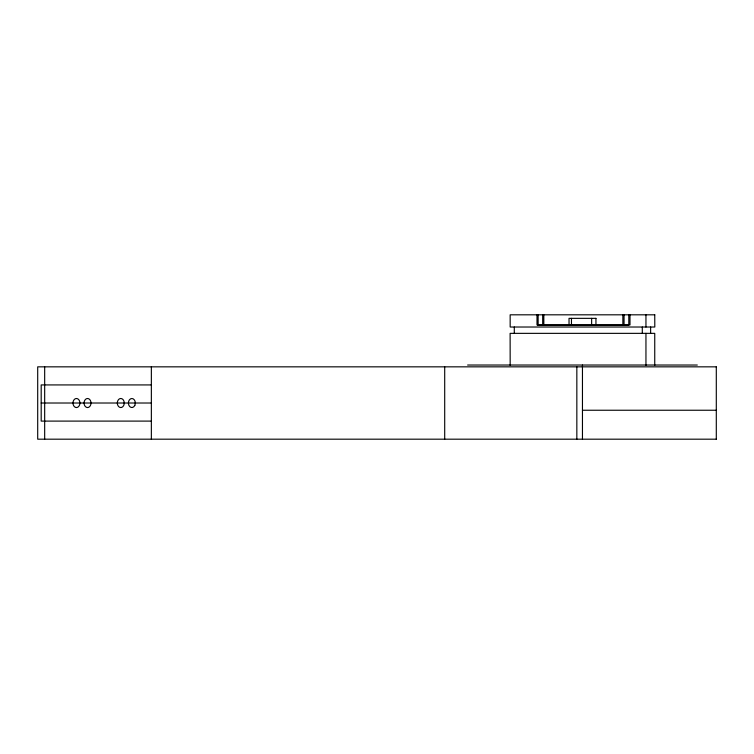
<?xml version="1.0" encoding="UTF-8"?>
<svg xmlns="http://www.w3.org/2000/svg" width="754" height="754" viewBox="0 0 754 754"><rect width="100%" height="100%" fill="white"/><g stroke="black" fill="none" stroke-linecap="round" stroke-linejoin="round"><path stroke-width="1.13" d="M595.952 318.348L569.025 318.348L569.044 325.323M537.96 325.219L628.195 325.219M467.621 365.03L697.299 365.03M716.215 366.84L37.7 366.84L37.7 439.186L716.215 439.186M151.356 384.926L41.187 384.926L41.187 421.1L151.356 421.1M41.187 403.013L151.356 403.013M582.456 410.242L716.215 410.242M716.3 366.84L716.3 439.186M654.745 365.398L654.745 333.353L510.119 333.353L510.175 365.398M650.627 327.019L650.627 333.353M645.952 314.814L645.952 327.019M645.952 333.353L645.952 365.398M642.295 327.019L642.295 333.353M629.995 314.814L629.995 324.946L536.999 324.946L536.999 314.814M628.798 314.814L628.798 324.946M624.048 314.814L624.048 324.946M622.861 314.814L622.861 324.946M595.943 318.348L595.943 325.323M591.636 318.348L591.636 325.323M582.456 365.03L582.456 439.186M576.838 366.84L576.838 439.186M571.466 318.348L571.466 325.323M543.822 314.814L543.822 324.946M542.682 314.814L542.682 324.946M538.139 314.814L538.139 324.946M514.294 327.019L514.294 333.353M444.7 366.84L444.7 439.186M151.356 366.84L151.356 439.186M44.675 366.84L44.675 439.186M654.802 314.814L510.156 314.814L510.175 327.019L654.802 327.019L654.745 314.814M76.456 407.546A4.524 3.468 -90 0 0 79.915 403.022A4.524 3.468 90 0 0 76.456 398.498A4.524 3.468 90 0 0 72.987 403.013A4.524 3.468 -90 0 0 76.456 407.546M134.806 405.426A4.524 3.468 -90 0 0 131.997 398.508A4.524 3.468 -90 0 0 128.811 405.143A4.524 3.468 -90 0 0 134.806 405.426M120.791 407.546A4.524 3.468 -90 0 0 124.25 403.022A4.524 3.468 90 0 0 120.791 398.498A4.524 3.468 90 0 0 117.322 403.013A4.524 3.468 -90 0 0 120.791 407.546M87.539 407.546A4.524 3.468 -90 0 0 90.998 403.022A4.524 3.468 90 0 0 87.539 398.498A4.524 3.468 90 0 0 84.071 403.013A4.524 3.468 -90 0 0 87.539 407.546"/></g></svg>
